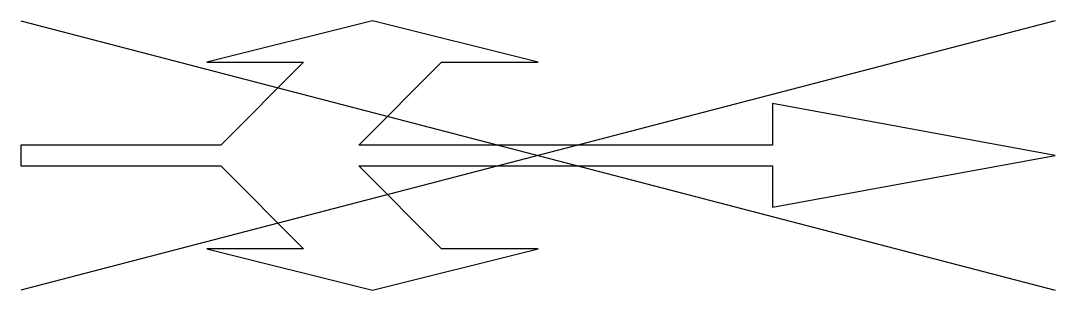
# Model space of a CAD drawing. Header units: metres. Extents: x 0 to 7.5, y -0.98 to 0.97.
import ezdxf

# ---------------------------------------------------------------- set-up
doc = ezdxf.new("R2010")
doc.units = ezdxf.units.M
doc.header["$LTSCALE"] = 0.2

msp = doc.modelspace()

# ---------------------------------------------------------------- linework, layer by layer
for p, q in [((7.5, 0.975), (0, -0.975)), ((0, 0.975), (7.5, -0.975))]:
    msp.add_line(p, q)
at = {"flags": 128}
msp.add_lwpolyline([(1.35, 0.675), (2.05, 0.675), (1.45, 0.075), (0, 0.075), (0, -0.075), (1.45, -0.075), (2.05, -0.675), (1.35, -0.675), (2.55, -0.975), (3.75, -0.675), (3.05, -0.675), (2.45, -0.075), (2.5, -0.075), (5.45, -0.075), (5.45, -0.375), (7.5, 0), (5.45, 0.375), (5.45, 0.075), (2.5, 0.075), (2.45, 0.075), (3.05, 0.675), (3.75, 0.675), (2.55, 0.975)], close=True, dxfattribs=at)

doc.saveas('drawing.dxf')
